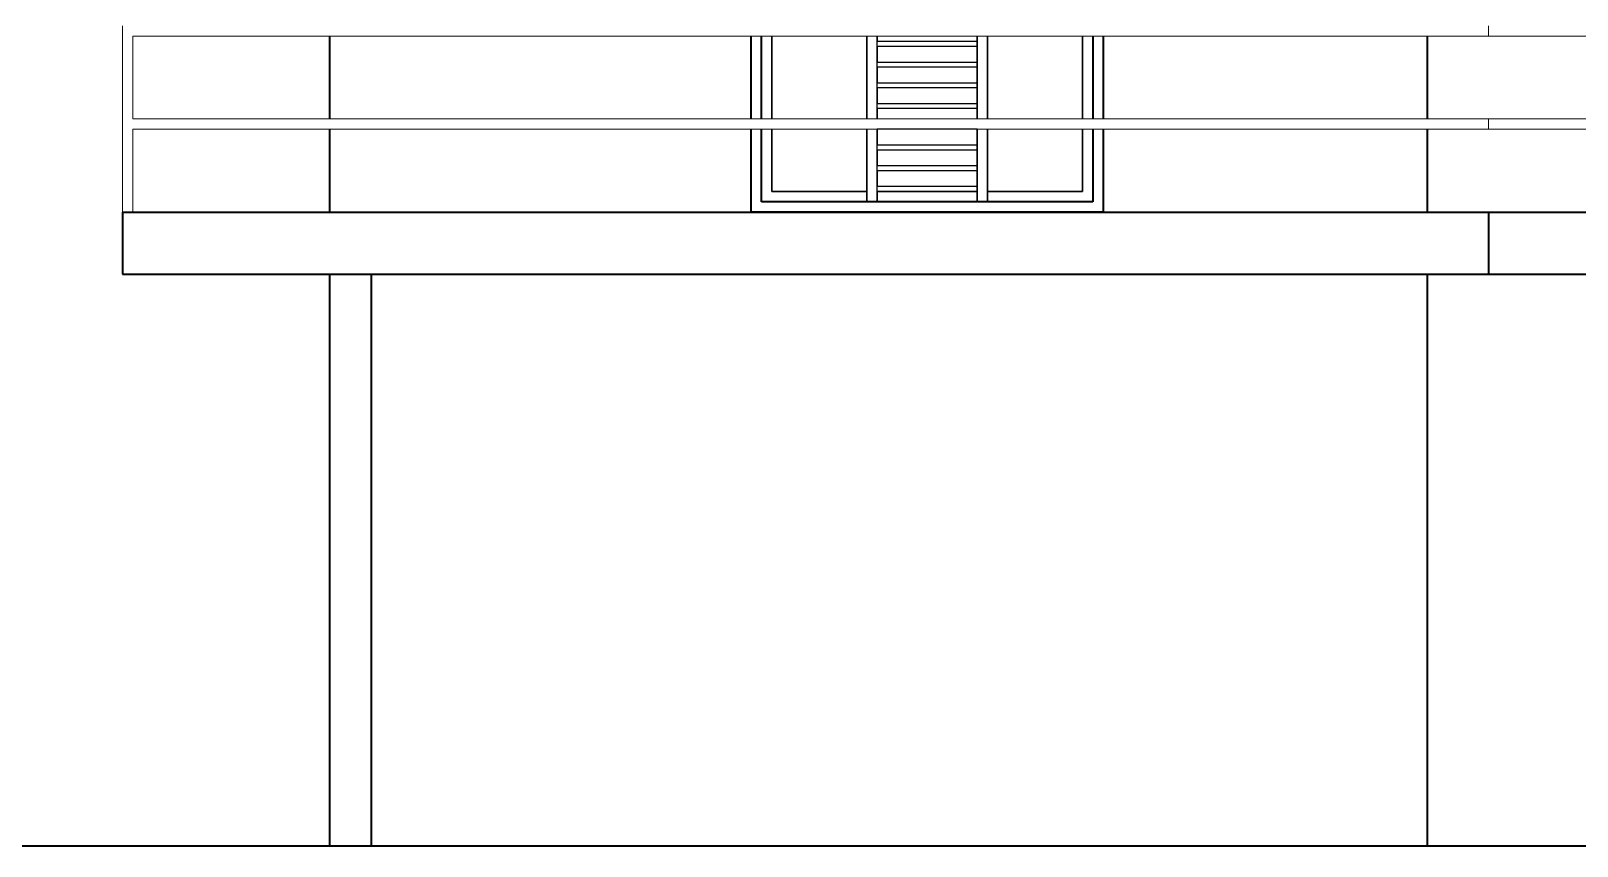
# Model space of a CAD drawing. Header units: millimetres. Extents: x -5645 to 36496, y -6563 to 7144.
# Drawn here: x 1230 to 1977, y -537 to -144 of the extents above; entities that cross this region are included whole.
import ezdxf

# ---------------------------------------------------------------- set-up
doc = ezdxf.new("R2010")
doc.units = ezdxf.units.MM
doc.header["$LTSCALE"] = 100
doc.layers.get('0').update_dxf_attribs({"lineweight": 40})
doc.layers.add('VPORTS', color=7, linetype='Continuous')
doc.layers.add('WIN', color=4, linetype='Continuous', lineweight=9)

msp = doc.modelspace()

# ---------------------------------------------------------------- linework, layer by layer
at = {"extrusion": (-1.22461e-16, -6.12323e-17, -1)}
for p, q in [((1577.62, -186.47, 5), (1577.62, -146.47, 5)), ((1747.62, -146.47, 5), (1747.62, -186.47, 5)), ((1577.62, -231.47, 5), (1577.62, -191.47, 5)), ((1747.62, -191.47, 5), (1747.62, -231.47, 5)), ((1747.62, -231.47, 5), (1577.62, -231.47, 5))]:
    msp.add_line(p, q, dxfattribs=at)
at = {"extrusion": (-1, 7.49855e-33, 1.22461e-16)}
for p, q in [((1577.62, -186.47, 5), (1577.62, -146.47, 5)), ((1577.62, -186.47, 15), (1577.62, -146.47, 15)), ((1742.62, -146.47, 10), (1742.62, -186.47, 10)), ((1742.62, -146.47, 15), (1742.62, -186.47, 15)), ((1577.62, -231.47, 5), (1577.62, -191.47, 5)), ((1577.62, -231.47, 15), (1577.62, -191.47, 15)), ((1742.62, -191.47, 10), (1742.62, -226.47, 10)), ((1742.62, -191.47, 15), (1742.62, -226.47, 15))]:
    msp.add_line(p, q, dxfattribs=at)
for p, q in [((1577.62, -186.47, 15), (1577.62, -146.47, 15)), ((1582.62, -186.47, 10), (1582.62, -146.47, 10)), ((1742.62, -146.47, 15), (1742.62, -186.47, 15)), ((1742.62, -146.47, 10), (1742.62, -186.47, 10)), ((1747.62, -146.47, 15), (1747.62, -186.47, 15)), ((1577.62, -231.47, 15), (1577.62, -191.47, 15)), ((1582.62, -226.47, 10), (1582.62, -191.47, 10)), ((1742.62, -191.47, 15), (1742.62, -226.47, 15)), ((1742.62, -191.47, 10), (1742.62, -226.47, 10)), ((1747.62, -191.47, 15), (1747.62, -231.47, 15)), ((1747.62, -231.47, 15), (1577.62, -231.47, 15)), ((1633.46, -226.47, 10), (1582.62, -226.47, 10)), ((1742.62, -226.47, 15), (1582.62, -226.47, 15)), ((1686.79, -226.47, 10), (1638.46, -226.47, 10)), ((1742.62, -226.47, 10), (1691.79, -226.47, 10))]:
    msp.add_line(p, q)
at = {"extrusion": (1, -7.49855e-33, -1.22461e-16)}
for p, q in [((1747.62, -146.47, 15), (1747.62, -186.47, 15)), ((1747.62, -146.47, 5), (1747.62, -186.47, 5)), ((1747.62, -191.47, 15), (1747.62, -231.47, 15)), ((1747.62, -191.47, 5), (1747.62, -231.47, 5))]:
    msp.add_line(p, q, dxfattribs=at)
at = {"extrusion": (0, -1, 6.12323e-17)}
for p, q in [((1747.62, -231.47, 15), (1577.62, -231.47, 15)), ((1747.62, -231.47, 5), (1577.62, -231.47, 5))]:
    msp.add_line(p, q, dxfattribs=at)
at = {"extrusion": (0, 1, -6.12323e-17)}
for p, q in [((1742.62, -226.47, 15), (1582.62, -226.47, 15)), ((1686.79, -226.47, 10), (1638.46, -226.47, 10))]:
    msp.add_line(p, q, dxfattribs=at)
for points in [[(1373.92, -146.47), (1373.92, -186.47)], [(1904.05, -146.47), (1904.05, -186.47)], [(1373.92, -191.47), (1373.92, -231.47)], [(1904.05, -191.47), (1904.05, -231.47)], [(1273.92, -231.47), (1273.92, -261.47)], [(1273.92, -231.47), (2663.47, -231.47)], [(1933.82, -231.47), (1933.82, -261.47)], [(1273.92, -261.47), (2663.47, -261.47)], [(1373.92, -261.47), (1373.92, -537.47)], [(1393.92, -261.47), (1393.92, -537.47)], [(1904.05, -261.47), (1904.05, -537.47)]]:
    msp.add_lwpolyline(points)
at = {"lineweight": 40}
msp.add_lwpolyline([(2893.58, -537.47), (1111, -537.47)], dxfattribs=at)
at = {"layer": 'VPORTS', "extrusion": (1, -7.49855e-33, -1.22461e-16)}
for p, q in [((1582.62, -186.47, 15), (1582.62, -146.47, 15)), ((1582.62, -186.47, 10), (1582.62, -146.47, 10)), ((1587.62, -186.47, 10), (1587.62, -146.47, 10)), ((1587.62, -146.47, 5), (1587.62, -186.47, 5)), ((1638.46, -146.47, 12.5), (1638.46, -148.97, 12.5)), ((1638.46, -186.47, 2.5), (1638.46, -146.47, 2.5)), ((1638.46, -148.97, 10), (1638.46, -148.97, 12.5)), ((1638.46, -151.47, 10), (1638.46, -148.97, 10)), ((1691.79, -186.47, 12.5), (1691.79, -146.47, 12.5)), ((1691.79, -146.47, 2.5), (1691.79, -186.47, 2.5)), ((1638.46, -151.47, 10), (1638.46, -151.47, 12.5)), ((1638.46, -151.47, 12.5), (1638.46, -158.97, 12.5)), ((1638.46, -158.97, 10), (1638.46, -158.97, 12.5)), ((1638.46, -161.47, 10), (1638.46, -158.97, 10)), ((1638.46, -161.47, 10), (1638.46, -161.47, 12.5)), ((1638.46, -161.47, 12.5), (1638.46, -168.97, 12.5)), ((1638.46, -168.97, 10), (1638.46, -168.97, 12.5)), ((1638.46, -171.47, 10), (1638.46, -168.97, 10)), ((1638.46, -171.47, 10), (1638.46, -171.47, 12.5)), ((1638.46, -171.47, 12.5), (1638.46, -178.97, 12.5)), ((1638.46, -178.97, 10), (1638.46, -178.97, 12.5)), ((1638.46, -181.47, 10), (1638.46, -178.97, 10)), ((1638.46, -181.47, 10), (1638.46, -181.47, 12.5)), ((1638.46, -181.47, 12.5), (1638.46, -186.47, 12.5)), ((1582.62, -226.47, 15), (1582.62, -191.47, 15)), ((1582.62, -226.47, 10), (1582.62, -191.47, 10)), ((1587.62, -221.47, 10), (1587.62, -191.47, 10)), ((1587.62, -191.47, 5), (1587.62, -221.47, 5)), ((1638.46, -191.47, 10), (1638.46, -191.47, 12.5)), ((1638.46, -191.47, 12.5), (1638.46, -198.97, 12.5)), ((1638.46, -226.47, 2.5), (1638.46, -191.47, 2.5)), ((1691.79, -226.47, 12.5), (1691.79, -191.47, 12.5)), ((1691.79, -191.47, 2.5), (1691.79, -226.47, 2.5)), ((1638.46, -198.97, 10), (1638.46, -198.97, 12.5)), ((1638.46, -201.47, 10), (1638.46, -198.97, 10)), ((1638.46, -201.47, 10), (1638.46, -201.47, 12.5)), ((1638.46, -201.47, 12.5), (1638.46, -208.97, 12.5)), ((1638.46, -208.97, 10), (1638.46, -208.97, 12.5)), ((1638.46, -211.47, 10), (1638.46, -208.97, 10)), ((1638.46, -211.47, 10), (1638.46, -211.47, 12.5)), ((1638.46, -211.47, 12.5), (1638.46, -218.97, 12.5)), ((1587.62, -221.47, 5), (1587.62, -221.47, 10)), ((1638.46, -218.97, 10), (1638.46, -218.97, 12.5)), ((1638.46, -221.47, 10), (1638.46, -218.97, 10)), ((1638.46, -221.47, 10), (1638.46, -221.47, 5)), ((1638.46, -221.47, 5), (1638.46, -226.47, 5)), ((1638.46, -226.47, 10), (1638.46, -221.47, 10)), ((1638.46, -221.47, 10), (1638.46, -221.47, 12.5)), ((1638.46, -221.47, 12.5), (1638.46, -226.47, 12.5)), ((1691.79, -226.47, 10), (1691.79, -221.47, 10)), ((1691.79, -221.47, 10), (1691.79, -221.47, 5)), ((1691.79, -221.47, 5), (1691.79, -226.47, 5)), ((1582.62, -226.47, 10), (1582.62, -226.47, 15)), ((1638.46, -226.47, 2.5), (1638.46, -226.47, 5)), ((1638.46, -226.47, 10), (1638.46, -226.47, 12.5)), ((1691.79, -226.47, 10), (1691.79, -226.47, 12.5)), ((1691.79, -226.47, 2.5), (1691.79, -226.47, 5)), ((1747.62, -231.47, 5), (1747.62, -231.47, 15))]:
    msp.add_line(p, q, dxfattribs=at)
at = {"layer": 'VPORTS'}
for p, q in [((1582.62, -186.47, 15), (1582.62, -146.47, 15)), ((1587.62, -186.47, 10), (1587.62, -146.47, 10)), ((1633.46, -186.47, 12.5), (1633.46, -146.47, 12.5)), ((1638.46, -146.47, 12.5), (1638.46, -148.97, 12.5)), ((1638.46, -148.97, 12.5), (1686.79, -148.97, 12.5)), ((1686.79, -146.47, 12.5), (1686.79, -148.97, 12.5)), ((1691.79, -186.47, 12.5), (1691.79, -146.47, 12.5)), ((1737.62, -146.47, 10), (1737.62, -186.47, 10)), ((1686.79, -151.47, 12.5), (1638.46, -151.47, 12.5)), ((1638.46, -151.47, 12.5), (1638.46, -158.97, 12.5)), ((1686.79, -151.47, 12.5), (1686.79, -158.97, 12.5)), ((1638.46, -158.97, 12.5), (1686.79, -158.97, 12.5)), ((1638.46, -161.47, 12.5), (1638.46, -168.97, 12.5)), ((1686.79, -161.47, 12.5), (1638.46, -161.47, 12.5)), ((1686.79, -161.47, 12.5), (1686.79, -168.97, 12.5)), ((1638.46, -168.97, 12.5), (1686.79, -168.97, 12.5)), ((1686.79, -171.47, 12.5), (1638.46, -171.47, 12.5)), ((1638.46, -171.47, 12.5), (1638.46, -178.97, 12.5)), ((1686.79, -171.47, 12.5), (1686.79, -178.97, 12.5)), ((1638.46, -178.97, 12.5), (1686.79, -178.97, 12.5)), ((1638.46, -181.47, 12.5), (1638.46, -186.47, 12.5)), ((1686.79, -181.47, 12.5), (1638.46, -181.47, 12.5)), ((1686.79, -181.47, 12.5), (1686.79, -186.47, 12.5)), ((1582.62, -226.47, 15), (1582.62, -191.47, 15)), ((1587.62, -221.47, 10), (1587.62, -191.47, 10)), ((1633.46, -226.47, 12.5), (1633.46, -191.47, 12.5)), ((1686.79, -191.47, 12.5), (1638.46, -191.47, 12.5)), ((1638.46, -191.47, 12.5), (1638.46, -198.97, 12.5)), ((1686.79, -191.47, 12.5), (1686.79, -198.97, 12.5)), ((1691.79, -226.47, 12.5), (1691.79, -191.47, 12.5)), ((1737.62, -191.47, 10), (1737.62, -221.47, 10)), ((1638.46, -198.97, 12.5), (1686.79, -198.97, 12.5)), ((1686.79, -201.47, 12.5), (1638.46, -201.47, 12.5)), ((1638.46, -201.47, 12.5), (1638.46, -208.97, 12.5)), ((1686.79, -201.47, 12.5), (1686.79, -208.97, 12.5)), ((1638.46, -208.97, 12.5), (1686.79, -208.97, 12.5)), ((1686.79, -211.47, 12.5), (1638.46, -211.47, 12.5)), ((1638.46, -211.47, 12.5), (1638.46, -218.97, 12.5)), ((1686.79, -211.47, 12.5), (1686.79, -218.97, 12.5)), ((1633.46, -221.47, 10), (1587.62, -221.47, 10)), ((1633.46, -221.47, 10), (1633.46, -226.47, 10)), ((1638.46, -218.97, 12.5), (1686.79, -218.97, 12.5)), ((1638.46, -221.47, 12.5), (1638.46, -226.47, 12.5)), ((1686.79, -221.47, 12.5), (1638.46, -221.47, 12.5)), ((1638.46, -226.47, 10), (1638.46, -221.47, 10)), ((1686.79, -221.47, 10), (1638.46, -221.47, 10)), ((1686.79, -221.47, 12.5), (1686.79, -226.47, 12.5)), ((1686.79, -221.47, 10), (1686.79, -226.47, 10)), ((1737.62, -221.47, 10), (1691.79, -221.47, 10)), ((1691.79, -226.47, 10), (1691.79, -221.47, 10)), ((1638.46, -226.47, 12.5), (1633.46, -226.47, 12.5)), ((1686.79, -226.47, 12.5), (1691.79, -226.47, 12.5))]:
    msp.add_line(p, q, dxfattribs=at)
at = {"layer": 'VPORTS', "extrusion": (-1.22461e-16, -6.12323e-17, -1)}
for p, q in [((1587.62, -146.47, 5), (1587.62, -186.47, 5)), ((1633.46, -146.47, 2.5), (1633.46, -186.47, 2.5)), ((1638.46, -186.47, 2.5), (1638.46, -146.47, 2.5)), ((1638.46, -151.47, 10), (1638.46, -148.97, 10)), ((1638.46, -148.97, 10), (1686.79, -148.97, 10)), ((1686.79, -186.47, 2.5), (1686.79, -146.47, 2.5)), ((1686.79, -148.97, 10), (1686.79, -151.47, 10)), ((1691.79, -146.47, 2.5), (1691.79, -186.47, 2.5)), ((1737.62, -186.47, 5), (1737.62, -146.47, 5)), ((1686.79, -151.47, 10), (1638.46, -151.47, 10)), ((1638.46, -161.47, 10), (1638.46, -158.97, 10)), ((1638.46, -158.97, 10), (1686.79, -158.97, 10)), ((1686.79, -161.47, 10), (1638.46, -161.47, 10)), ((1686.79, -158.97, 10), (1686.79, -161.47, 10)), ((1638.46, -171.47, 10), (1638.46, -168.97, 10)), ((1638.46, -168.97, 10), (1686.79, -168.97, 10)), ((1686.79, -171.47, 10), (1638.46, -171.47, 10)), ((1686.79, -168.97, 10), (1686.79, -171.47, 10)), ((1638.46, -181.47, 10), (1638.46, -178.97, 10)), ((1638.46, -178.97, 10), (1686.79, -178.97, 10)), ((1686.79, -178.97, 10), (1686.79, -181.47, 10)), ((1686.79, -181.47, 10), (1638.46, -181.47, 10)), ((1587.62, -191.47, 5), (1587.62, -221.47, 5)), ((1633.46, -191.47, 2.5), (1633.46, -226.47, 2.5)), ((1686.79, -191.47, 10), (1638.46, -191.47, 10)), ((1638.46, -226.47, 2.5), (1638.46, -191.47, 2.5)), ((1686.79, -226.47, 2.5), (1686.79, -191.47, 2.5)), ((1691.79, -191.47, 2.5), (1691.79, -226.47, 2.5)), ((1737.62, -221.47, 5), (1737.62, -191.47, 5)), ((1638.46, -201.47, 10), (1638.46, -198.97, 10)), ((1638.46, -198.97, 10), (1686.79, -198.97, 10)), ((1686.79, -201.47, 10), (1638.46, -201.47, 10)), ((1686.79, -198.97, 10), (1686.79, -201.47, 10)), ((1638.46, -211.47, 10), (1638.46, -208.97, 10)), ((1638.46, -208.97, 10), (1686.79, -208.97, 10)), ((1686.79, -208.97, 10), (1686.79, -211.47, 10)), ((1686.79, -211.47, 10), (1638.46, -211.47, 10)), ((1587.62, -221.47, 5), (1633.46, -221.47, 5)), ((1633.46, -226.47, 5), (1633.46, -221.47, 5)), ((1638.46, -221.47, 10), (1638.46, -218.97, 10)), ((1638.46, -218.97, 10), (1686.79, -218.97, 10)), ((1638.46, -221.47, 5), (1686.79, -221.47, 5)), ((1638.46, -221.47, 5), (1638.46, -226.47, 5)), ((1686.79, -221.47, 10), (1638.46, -221.47, 10)), ((1686.79, -218.97, 10), (1686.79, -221.47, 10)), ((1686.79, -226.47, 5), (1686.79, -221.47, 5)), ((1691.79, -221.47, 5), (1737.62, -221.47, 5)), ((1691.79, -221.47, 5), (1691.79, -226.47, 5)), ((1638.46, -226.47, 5), (1633.46, -226.47, 5)), ((1633.46, -226.47, 2.5), (1638.46, -226.47, 2.5)), ((1691.79, -226.47, 2.5), (1686.79, -226.47, 2.5)), ((1691.79, -226.47, 5), (1686.79, -226.47, 5))]:
    msp.add_line(p, q, dxfattribs=at)
at = {"layer": 'VPORTS', "extrusion": (-1, 7.49855e-33, 1.22461e-16)}
for p, q in [((1633.46, -146.47, 2.5), (1633.46, -186.47, 2.5)), ((1633.46, -186.47, 12.5), (1633.46, -146.47, 12.5)), ((1686.79, -186.47, 2.5), (1686.79, -146.47, 2.5)), ((1686.79, -146.47, 12.5), (1686.79, -148.97, 12.5)), ((1686.79, -148.97, 10), (1686.79, -151.47, 10)), ((1686.79, -148.97, 10), (1686.79, -148.97, 12.5)), ((1737.62, -186.47, 5), (1737.62, -146.47, 5)), ((1737.62, -146.47, 10), (1737.62, -186.47, 10)), ((1686.79, -151.47, 12.5), (1686.79, -158.97, 12.5)), ((1686.79, -151.47, 10), (1686.79, -151.47, 12.5)), ((1686.79, -158.97, 10), (1686.79, -161.47, 10)), ((1686.79, -158.97, 10), (1686.79, -158.97, 12.5)), ((1686.79, -161.47, 12.5), (1686.79, -168.97, 12.5)), ((1686.79, -161.47, 10), (1686.79, -161.47, 12.5)), ((1686.79, -168.97, 10), (1686.79, -171.47, 10)), ((1686.79, -168.97, 10), (1686.79, -168.97, 12.5)), ((1686.79, -171.47, 12.5), (1686.79, -178.97, 12.5)), ((1686.79, -171.47, 10), (1686.79, -171.47, 12.5)), ((1686.79, -178.97, 10), (1686.79, -181.47, 10)), ((1686.79, -178.97, 10), (1686.79, -178.97, 12.5)), ((1686.79, -181.47, 12.5), (1686.79, -186.47, 12.5)), ((1686.79, -181.47, 10), (1686.79, -181.47, 12.5)), ((1633.46, -191.47, 2.5), (1633.46, -226.47, 2.5)), ((1633.46, -226.47, 12.5), (1633.46, -191.47, 12.5)), ((1686.79, -226.47, 2.5), (1686.79, -191.47, 2.5)), ((1686.79, -191.47, 12.5), (1686.79, -198.97, 12.5)), ((1686.79, -191.47, 10), (1686.79, -191.47, 12.5)), ((1737.62, -221.47, 5), (1737.62, -191.47, 5)), ((1737.62, -191.47, 10), (1737.62, -221.47, 10)), ((1686.79, -198.97, 10), (1686.79, -201.47, 10)), ((1686.79, -198.97, 10), (1686.79, -198.97, 12.5)), ((1686.79, -201.47, 12.5), (1686.79, -208.97, 12.5)), ((1686.79, -201.47, 10), (1686.79, -201.47, 12.5)), ((1686.79, -208.97, 10), (1686.79, -211.47, 10)), ((1686.79, -208.97, 10), (1686.79, -208.97, 12.5)), ((1686.79, -211.47, 12.5), (1686.79, -218.97, 12.5)), ((1686.79, -211.47, 10), (1686.79, -211.47, 12.5)), ((1633.46, -226.47, 5), (1633.46, -221.47, 5)), ((1633.46, -221.47, 5), (1633.46, -221.47, 10)), ((1633.46, -221.47, 10), (1633.46, -226.47, 10)), ((1686.79, -218.97, 10), (1686.79, -221.47, 10)), ((1686.79, -218.97, 10), (1686.79, -218.97, 12.5)), ((1686.79, -226.47, 5), (1686.79, -221.47, 5)), ((1686.79, -221.47, 5), (1686.79, -221.47, 10)), ((1686.79, -221.47, 10), (1686.79, -226.47, 10)), ((1686.79, -221.47, 10), (1686.79, -221.47, 12.5)), ((1686.79, -221.47, 12.5), (1686.79, -226.47, 12.5)), ((1737.62, -221.47, 5), (1737.62, -221.47, 10)), ((1577.62, -231.47, 5), (1577.62, -231.47, 15)), ((1633.46, -226.47, 2.5), (1633.46, -226.47, 5)), ((1633.46, -226.47, 10), (1633.46, -226.47, 12.5)), ((1686.79, -226.47, 2.5), (1686.79, -226.47, 5)), ((1686.79, -226.47, 10), (1686.79, -226.47, 12.5)), ((1742.62, -226.47, 10), (1742.62, -226.47, 15))]:
    msp.add_line(p, q, dxfattribs=at)
at = {"layer": 'VPORTS', "extrusion": (0, 1, -6.12323e-17)}
for p, q in [((1638.46, -148.97, 12.5), (1686.79, -148.97, 12.5)), ((1638.46, -148.97, 10), (1638.46, -148.97, 12.5)), ((1638.46, -148.97, 10), (1686.79, -148.97, 10)), ((1686.79, -148.97, 10), (1686.79, -148.97, 12.5)), ((1638.46, -158.97, 12.5), (1686.79, -158.97, 12.5)), ((1638.46, -158.97, 10), (1638.46, -158.97, 12.5)), ((1638.46, -158.97, 10), (1686.79, -158.97, 10)), ((1686.79, -158.97, 10), (1686.79, -158.97, 12.5)), ((1638.46, -168.97, 12.5), (1686.79, -168.97, 12.5)), ((1638.46, -168.97, 10), (1638.46, -168.97, 12.5)), ((1638.46, -168.97, 10), (1686.79, -168.97, 10)), ((1686.79, -168.97, 10), (1686.79, -168.97, 12.5)), ((1638.46, -178.97, 12.5), (1686.79, -178.97, 12.5)), ((1638.46, -178.97, 10), (1638.46, -178.97, 12.5)), ((1638.46, -178.97, 10), (1686.79, -178.97, 10)), ((1686.79, -178.97, 10), (1686.79, -178.97, 12.5)), ((1638.46, -198.97, 12.5), (1686.79, -198.97, 12.5)), ((1638.46, -198.97, 10), (1638.46, -198.97, 12.5)), ((1638.46, -198.97, 10), (1686.79, -198.97, 10)), ((1686.79, -198.97, 10), (1686.79, -198.97, 12.5)), ((1638.46, -208.97, 12.5), (1686.79, -208.97, 12.5)), ((1638.46, -208.97, 10), (1638.46, -208.97, 12.5)), ((1638.46, -208.97, 10), (1686.79, -208.97, 10)), ((1686.79, -208.97, 10), (1686.79, -208.97, 12.5)), ((1587.62, -221.47, 5), (1633.46, -221.47, 5)), ((1633.46, -221.47, 10), (1587.62, -221.47, 10)), ((1587.62, -221.47, 5), (1587.62, -221.47, 10)), ((1633.46, -221.47, 5), (1633.46, -221.47, 10)), ((1638.46, -218.97, 12.5), (1686.79, -218.97, 12.5)), ((1638.46, -218.97, 10), (1638.46, -218.97, 12.5)), ((1638.46, -218.97, 10), (1686.79, -218.97, 10)), ((1638.46, -221.47, 10), (1638.46, -221.47, 5)), ((1686.79, -221.47, 10), (1638.46, -221.47, 10)), ((1638.46, -221.47, 5), (1686.79, -221.47, 5)), ((1686.79, -218.97, 10), (1686.79, -218.97, 12.5)), ((1686.79, -221.47, 5), (1686.79, -221.47, 10)), ((1691.79, -221.47, 10), (1691.79, -221.47, 5)), ((1737.62, -221.47, 10), (1691.79, -221.47, 10)), ((1691.79, -221.47, 5), (1737.62, -221.47, 5)), ((1737.62, -221.47, 5), (1737.62, -221.47, 10)), ((1582.62, -226.47, 10), (1582.62, -226.47, 15)), ((1633.46, -226.47, 10), (1582.62, -226.47, 10)), ((1633.46, -226.47, 10), (1633.46, -226.47, 12.5)), ((1638.46, -226.47, 12.5), (1633.46, -226.47, 12.5)), ((1638.46, -226.47, 10), (1638.46, -226.47, 12.5)), ((1686.79, -226.47, 12.5), (1691.79, -226.47, 12.5)), ((1686.79, -226.47, 10), (1686.79, -226.47, 12.5)), ((1742.62, -226.47, 10), (1691.79, -226.47, 10)), ((1691.79, -226.47, 10), (1691.79, -226.47, 12.5)), ((1742.62, -226.47, 10), (1742.62, -226.47, 15))]:
    msp.add_line(p, q, dxfattribs=at)
at = {"layer": 'VPORTS', "extrusion": (0, -1, 6.12323e-17)}
for p, q in [((1686.79, -151.47, 12.5), (1638.46, -151.47, 12.5)), ((1638.46, -151.47, 10), (1638.46, -151.47, 12.5)), ((1686.79, -151.47, 10), (1638.46, -151.47, 10)), ((1686.79, -151.47, 10), (1686.79, -151.47, 12.5)), ((1686.79, -161.47, 12.5), (1638.46, -161.47, 12.5)), ((1638.46, -161.47, 10), (1638.46, -161.47, 12.5)), ((1686.79, -161.47, 10), (1638.46, -161.47, 10)), ((1686.79, -161.47, 10), (1686.79, -161.47, 12.5)), ((1686.79, -171.47, 12.5), (1638.46, -171.47, 12.5)), ((1638.46, -171.47, 10), (1638.46, -171.47, 12.5)), ((1686.79, -171.47, 10), (1638.46, -171.47, 10)), ((1686.79, -171.47, 10), (1686.79, -171.47, 12.5)), ((1686.79, -181.47, 12.5), (1638.46, -181.47, 12.5)), ((1638.46, -181.47, 10), (1638.46, -181.47, 12.5)), ((1686.79, -181.47, 10), (1638.46, -181.47, 10)), ((1686.79, -181.47, 10), (1686.79, -181.47, 12.5)), ((1686.79, -191.47, 12.5), (1638.46, -191.47, 12.5)), ((1638.46, -191.47, 10), (1638.46, -191.47, 12.5)), ((1686.79, -191.47, 10), (1638.46, -191.47, 10)), ((1686.79, -191.47, 10), (1686.79, -191.47, 12.5)), ((1686.79, -201.47, 12.5), (1638.46, -201.47, 12.5)), ((1638.46, -201.47, 10), (1638.46, -201.47, 12.5)), ((1686.79, -201.47, 10), (1638.46, -201.47, 10)), ((1686.79, -201.47, 10), (1686.79, -201.47, 12.5)), ((1686.79, -211.47, 12.5), (1638.46, -211.47, 12.5)), ((1638.46, -211.47, 10), (1638.46, -211.47, 12.5)), ((1686.79, -211.47, 10), (1638.46, -211.47, 10)), ((1686.79, -211.47, 10), (1686.79, -211.47, 12.5)), ((1686.79, -221.47, 12.5), (1638.46, -221.47, 12.5)), ((1638.46, -221.47, 10), (1638.46, -221.47, 12.5)), ((1686.79, -221.47, 10), (1638.46, -221.47, 10)), ((1686.79, -221.47, 10), (1686.79, -221.47, 12.5)), ((1577.62, -231.47, 5), (1577.62, -231.47, 15)), ((1638.46, -226.47, 5), (1633.46, -226.47, 5)), ((1633.46, -226.47, 2.5), (1633.46, -226.47, 5)), ((1633.46, -226.47, 2.5), (1638.46, -226.47, 2.5)), ((1638.46, -226.47, 2.5), (1638.46, -226.47, 5)), ((1691.79, -226.47, 5), (1686.79, -226.47, 5)), ((1686.79, -226.47, 2.5), (1686.79, -226.47, 5)), ((1691.79, -226.47, 2.5), (1686.79, -226.47, 2.5)), ((1691.79, -226.47, 2.5), (1691.79, -226.47, 5)), ((1747.62, -231.47, 5), (1747.62, -231.47, 15))]:
    msp.add_line(p, q, dxfattribs=at)
at = {"layer": 'WIN', "color": 3}
for points in [[(1273.92, -141.47), (1273.92, -231.47)], [(1933.82, -141.47), (1933.82, -146.47)], [(1278.92, -146.47), (2658.47, -146.47)], [(1278.92, -146.47), (1278.92, -186.47)], [(1278.92, -186.47), (2658.47, -186.47)], [(1933.82, -186.47), (1933.82, -191.47)], [(1278.92, -191.47), (2658.47, -191.47)], [(1278.92, -191.47), (1278.92, -231.47)]]:
    msp.add_lwpolyline(points, dxfattribs=at)

doc.saveas('drawing.dxf')
